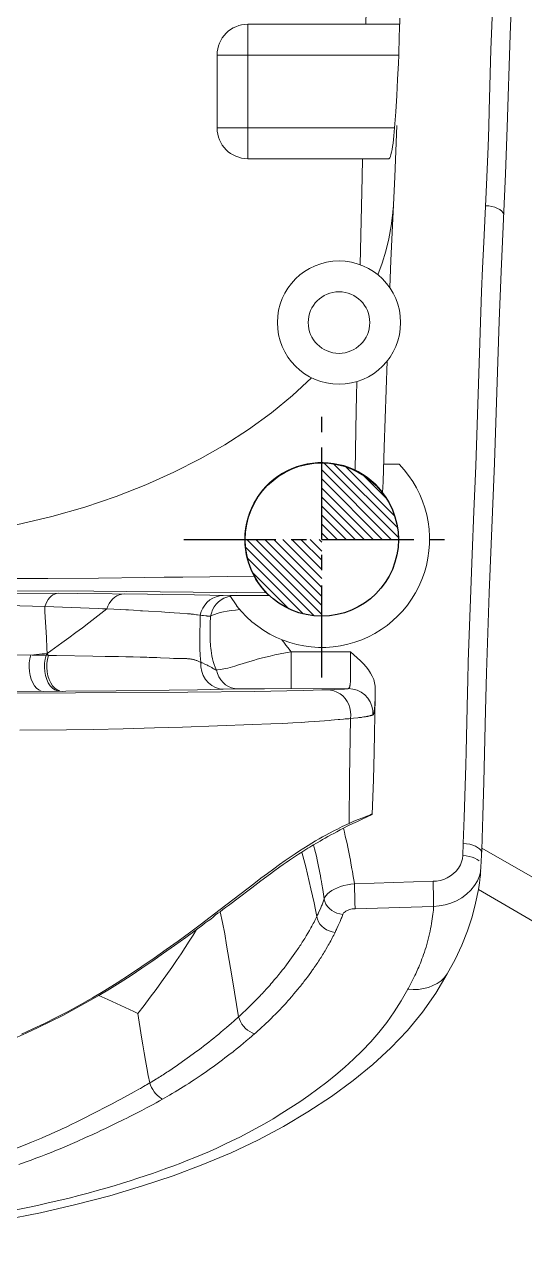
# Model space of a CAD drawing. Header units: inches. Extents: x 160917 to 162189, y -51061 to -50161.
# Drawn here: x 161594.64 to 161602.8, y -50535.64 to -50515.87 of the extents above; entities that cross this region are included whole.
import ezdxf

# ---------------------------------------------------------------- set-up
doc = ezdxf.new("R2010")
doc.units = ezdxf.units.IN
doc.header["$LTSCALE"] = 2
doc.header["$MEASUREMENT"] = 0
doc.linetypes.add('CENTER2', pattern=[1.125, 0.75, -0.125, 0.125, -0.125])
doc.layers.add('PIN', color=4, linetype='CONTINUOUS')
doc.layers.add('PRODUCT', color=1, linetype='CONTINUOUS', lineweight=15)
doc.layers.add('枕位', color=75, linetype='CONTINUOUS', lineweight=15)

msp = doc.modelspace()

# ---------------------------------------------------------------- hatches: boundary and pattern name
at = {"layer": 'PIN', "linetype": 'Continuous'}
h = msp.add_hatch(dxfattribs=at)
h.set_pattern_fill('ANSI31', color=6, scale=0.833333, angle=90, style=0)
h.set_pattern_definition([(135, (161770.56145, -50536.13672), (-0.073656956, -0.073656956), [])])
h.paths.add_polyline_path([(161599.493, -50524.27), (161598.243, -50524.27, 0.414214), (161599.493, -50525.52)])
h.paths.add_polyline_path([(161599.493, -50523.02), (161599.493, -50524.27), (161600.743, -50524.27, 0.414214)])

# ---------------------------------------------------------------- linework, layer by layer
at = {"layer": 'PIN', "color": 6, "linetype": 'CENTER2'}
for p, q in [((161599.493, -50526.52), (161599.493, -50522.02)), ((161597.243, -50524.27), (161601.743, -50524.27))]:
    msp.add_line(p, q, dxfattribs=at)
at = {"layer": 'PIN', "color": 6, "linetype": 'Continuous'}
msp.add_circle((161599.493, -50524.27), 1.25, dxfattribs=at)
at = {"layer": 'PRODUCT', "linetype": 'ByBlock'}
for p, q in [((161602.266, -50515.894), (161602.288, -50515.325)), ((161600.224, -50515.445), (161600.214, -50515.87)), ((161600.766, -50515.87), (161600.769, -50515.771)), ((161598.287, -50515.87), (161600.76, -50515.87)), ((161598.287, -50518.063), (161598.287, -50515.87)), ((161600.758, -50516.071), (161600.762, -50515.939)), ((161602.253, -50516.284), (161602.266, -50515.894)), ((161600.748, -50516.372), (161600.758, -50516.071)), ((161602.564, -50516.043), (161602.519, -50517.554)), ((161600.748, -50516.372), (161597.785, -50516.372)), ((161597.785, -50517.56), (161597.785, -50516.372)), ((161600.748, -50516.372), (161600.743, -50516.504)), ((161602.226, -50517.276), (161602.253, -50516.284)), ((161600.743, -50516.504), (161600.731, -50516.768)), ((161600.731, -50516.768), (161600.717, -50517.032)), ((161600.717, -50517.032), (161600.7, -50517.296)), ((161600.7, -50517.296), (161600.681, -50517.56)), ((161602.217, -50517.545), (161602.226, -50517.276)), ((161600.681, -50517.56), (161597.785, -50517.56)), ((161600.683, -50518.359), (161600.717, -50517.521)), ((161602.205, -50517.863), (161602.217, -50517.545)), ((161602.519, -50517.554), (161602.491, -50518.308)), ((161602.179, -50518.489), (161602.205, -50517.863)), ((161600.586, -50518.063), (161598.287, -50518.063)), ((161600.619, -50519.72), (161600.683, -50518.359)), ((161602.134, -50519.425), (161602.179, -50518.489)), ((161602.115, -50519.846), (161602.134, -50519.425)), ((161600.477, -50519.764), (161600.408, -50519.953)), ((161600.601, -50520.161), (161600.619, -50519.72)), ((161602.1, -50520.227), (161602.115, -50519.846)), ((161602.004, -50523.069), (161602.1, -50520.227)), ((161602.386, -50520.713), (161602.309, -50523.024)), ((161600.513, -50522.766), (161600.559, -50521.36)), ((161600.037, -50523.138), (161600.053, -50522.169)), ((161600.492, -50523.324), (161600.513, -50522.766)), ((161600.753, -50523.043), (161600.501, -50523.043)), ((161602.309, -50523.024), (161602.225, -50525.141)), ((161601.883, -50526.262), (161601.945, -50524.51)), ((161588.485, -50524.916), (161595.022, -50524.905)), ((161595.022, -50524.905), (161595.849, -50524.899)), ((161595.849, -50524.899), (161596.605, -50524.891)), ((161596.605, -50524.891), (161596.922, -50524.885)), ((161591.915, -50525.102), (161595.777, -50525.114)), ((161595.502, -50525.15), (161593.2, -50525.137)), ((161596.648, -50525.161), (161595.502, -50525.15)), ((161595.777, -50525.114), (161597.393, -50525.127)), ((161596.891, -50525.164), (161596.648, -50525.161)), ((161597.419, -50525.173), (161596.891, -50525.164)), ((161597.393, -50525.127), (161598.101, -50525.135)), ((161597.666, -50525.178), (161597.419, -50525.173)), ((161597.885, -50525.183), (161597.666, -50525.178)), ((161597.992, -50525.186), (161597.885, -50525.183)), ((161598.631, -50525.184), (161597.991, -50525.184)), ((161598.105, -50525.35), (161597.991, -50525.184)), ((161598.101, -50525.135), (161598.588, -50525.141)), ((161602.225, -50525.141), (161602.181, -50526.442)), ((161594.973, -50525.363), (161594.366, -50525.348)), ((161595.846, -50525.395), (161594.973, -50525.363)), ((161595.917, -50525.398), (161595.846, -50525.395)), ((161595.985, -50525.401), (161595.917, -50525.398)), ((161596.099, -50525.406), (161595.985, -50525.401)), ((161596.202, -50525.41), (161596.099, -50525.406)), ((161596.424, -50525.423), (161596.341, -50525.418)), ((161596.537, -50525.431), (161596.424, -50525.423)), ((161596.879, -50525.451), (161596.666, -50525.439)), ((161596.934, -50525.455), (161596.879, -50525.451)), ((161597.085, -50525.465), (161596.934, -50525.455)), ((161597.175, -50525.471), (161597.085, -50525.465)), ((161597.303, -50525.48), (161597.175, -50525.471)), ((161597.504, -50525.918), (161597.51, -50525.504)), ((161597.536, -50525.507), (161597.51, -50525.504)), ((161597.77, -50525.326), (161597.738, -50525.37)), ((161597.601, -50525.514), (161597.561, -50525.509)), ((161597.674, -50525.646), (161597.673, -50525.697)), ((161597.68, -50525.521), (161597.674, -50525.646)), ((161598.841, -50525.904), (161598.875, -50525.946)), ((161598.875, -50525.946), (161598.908, -50525.99)), ((161598.908, -50525.99), (161598.942, -50526.033)), ((161599.964, -50526.099), (161598.991, -50526.099)), ((161598.991, -50526.099), (161598.991, -50526.701)), ((161594.769, -50526.153), (161594.442, -50526.15)), ((161594.875, -50526.154), (161594.769, -50526.153)), ((161594.996, -50526.158), (161594.956, -50526.156)), ((161595.004, -50526.142), (161594.996, -50526.158)), ((161595.015, -50526.158), (161594.996, -50526.158)), ((161595.012, -50526.127), (161595.004, -50526.142)), ((161595.016, -50526.132), (161595.012, -50526.127)), ((161595.034, -50526.159), (161595.015, -50526.158)), ((161595.023, -50526.143), (161595.02, -50526.138)), ((161595.03, -50526.154), (161595.027, -50526.148)), ((161595.163, -50526.163), (161595.034, -50526.159)), ((161595.757, -50526.174), (161595.163, -50526.163)), ((161595.958, -50526.178), (161595.757, -50526.174)), ((161596.176, -50526.179), (161595.958, -50526.178)), ((161596.297, -50526.181), (161596.176, -50526.179)), ((161596.417, -50526.183), (161596.297, -50526.181)), ((161596.533, -50526.186), (161596.417, -50526.183)), ((161596.803, -50526.195), (161596.676, -50526.191)), ((161596.86, -50526.197), (161596.803, -50526.195)), ((161597.01, -50526.204), (161596.86, -50526.197)), ((161597.075, -50526.207), (161597.01, -50526.204)), ((161597.131, -50526.209), (161597.075, -50526.207)), ((161597.165, -50526.21), (161597.131, -50526.209)), ((161598.213, -50526.29), (161598.118, -50526.319)), ((161601.874, -50526.566), (161601.883, -50526.262)), ((161599.963, -50526.423), (161599.961, -50526.344)), ((161602.181, -50526.442), (161602.164, -50527.058)), ((161601.869, -50526.76), (161601.874, -50526.566)), ((161591.159, -50526.782), (161595.473, -50526.771)), ((161596.137, -50526.737), (161594.499, -50526.75)), ((161595.179, -50526.721), (161595.221, -50526.739)), ((161595.181, -50526.739), (161595.265, -50526.745)), ((161595.473, -50526.771), (161597.31, -50526.758)), ((161597.001, -50526.727), (161596.137, -50526.737)), ((161597.465, -50526.719), (161597.001, -50526.727)), ((161597.31, -50526.758), (161598.403, -50526.745)), ((161598.086, -50526.706), (161597.465, -50526.719)), ((161598.151, -50526.705), (161598.086, -50526.706)), ((161598.249, -50526.704), (161598.151, -50526.705)), ((161598.559, -50526.702), (161598.249, -50526.704)), ((161598.403, -50526.745), (161598.923, -50526.737)), ((161599.928, -50526.701), (161598.559, -50526.702)), ((161598.923, -50526.737), (161599.198, -50526.731)), ((161599.198, -50526.731), (161599.355, -50526.727)), ((161599.355, -50526.727), (161599.493, -50526.723)), ((161599.493, -50526.723), (161599.625, -50526.718)), ((161599.625, -50526.718), (161599.705, -50526.715)), ((161599.705, -50526.715), (161599.761, -50526.712)), ((161599.761, -50526.712), (161599.794, -50526.711)), ((161599.794, -50526.711), (161599.821, -50526.709)), ((161599.821, -50526.709), (161599.842, -50526.708)), ((161599.842, -50526.708), (161599.861, -50526.707)), ((161599.861, -50526.707), (161599.877, -50526.705)), ((161599.882, -50526.705), (161599.887, -50526.705)), ((161599.891, -50526.704), (161599.896, -50526.704)), ((161599.9, -50526.704), (161599.905, -50526.703)), ((161600.346, -50527.735), (161600.364, -50526.836)), ((161601.849, -50527.733), (161601.869, -50526.76)), ((161598.361, -50527.288), (161598.66, -50527.276)), ((161598.66, -50527.276), (161598.857, -50527.267)), ((161598.857, -50527.267), (161599.021, -50527.259)), ((161599.021, -50527.259), (161599.158, -50527.251)), ((161599.158, -50527.251), (161599.275, -50527.244)), ((161599.275, -50527.244), (161599.373, -50527.238)), ((161599.373, -50527.238), (161599.458, -50527.232)), ((161599.458, -50527.232), (161599.539, -50527.225)), ((161599.539, -50527.225), (161599.62, -50527.218)), ((161599.62, -50527.218), (161599.648, -50527.216)), ((161599.76, -50527.205), (161599.789, -50527.202)), ((161599.947, -50528.149), (161599.962, -50527.189)), ((161599.962, -50527.189), (161600.011, -50527.184)), ((161600.011, -50527.184), (161600.079, -50527.176)), ((161600.079, -50527.176), (161600.095, -50527.174)), ((161600.095, -50527.174), (161600.14, -50527.169)), ((161594.569, -50527.379), (161595.327, -50527.372)), ((161595.327, -50527.372), (161595.767, -50527.365)), ((161595.767, -50527.365), (161596.251, -50527.355)), ((161596.251, -50527.355), (161596.765, -50527.341)), ((161600.335, -50528.18), (161600.346, -50527.735)), ((161601.844, -50527.946), (161601.849, -50527.733)), ((161601.834, -50528.288), (161601.844, -50527.946)), ((161599.939, -50528.9), (161599.947, -50528.149)), ((161600.317, -50528.753), (161600.335, -50528.18)), ((161601.817, -50528.8), (161601.834, -50528.288)), ((161600.317, -50528.748), (161600.315, -50528.755)), ((161601.801, -50529.226), (161601.817, -50528.8)), ((161602.122, -50528.775), (161602.102, -50529.328)), ((161601.793, -50529.423), (161601.801, -50529.226)), ((161601.955, -50529.251), (161601.907, -50529.238)), ((161602.099, -50529.413), (161602.094, -50529.518)), ((161602.102, -50529.328), (161602.099, -50529.413)), ((161602.089, -50529.606), (161602.084, -50529.69)), ((161602.094, -50529.518), (161602.089, -50529.606)), ((161598.499, -50529.833), (161598.654, -50529.718)), ((161598.654, -50529.718), (161598.705, -50529.681)), ((161599.993, -50529.681), (161600.007, -50529.765)), ((161600.025, -50529.881), (161601.308, -50529.842)), ((161601.311, -50529.939), (161601.308, -50529.842)), ((161602.084, -50529.69), (161602.081, -50529.731)), ((161599.495, -50529.889), (161599.509, -50529.974)), ((161599.509, -50529.974), (161599.521, -50530.054)), ((161599.521, -50530.054), (161599.533, -50530.13)), ((161600.028, -50529.978), (161600.025, -50529.881)), ((161600.031, -50530.081), (161600.028, -50529.978)), ((161601.314, -50530.042), (161601.311, -50529.939)), ((161602.059, -50529.907), (161602.047, -50529.978)), ((161599.476, -50530.272), (161599.49, -50530.241)), ((161600.035, -50530.289), (161601.318, -50530.25)), ((161599.44, -50530.354), (161599.476, -50530.272)), ((161599.265, -50530.687), (161599.291, -50530.643)), ((161599.762, -50530.562), (161599.777, -50530.53)), ((161599.777, -50530.53), (161599.791, -50530.497)), ((161599.239, -50530.73), (161599.265, -50530.687)), ((161599.028, -50531.054), (161599.055, -50531.015)), ((161599.055, -50531.015), (161599.082, -50530.976)), ((161598.945, -50531.167), (161598.973, -50531.13)), ((161598.973, -50531.13), (161599, -50531.092)), ((161599, -50531.092), (161599.028, -50531.054)), ((161598.723, -50531.445), (161598.758, -50531.403)), ((161598.758, -50531.403), (161598.791, -50531.363)), ((161598.791, -50531.363), (161598.821, -50531.327)), ((161598.821, -50531.327), (161598.849, -50531.292)), ((161599.231, -50531.44), (161599.259, -50531.402)), ((161599.259, -50531.402), (161599.287, -50531.364)), ((161599.287, -50531.364), (161599.315, -50531.326)), ((161599.315, -50531.326), (161599.344, -50531.287)), ((161599.072, -50531.639), (161599.103, -50531.602)), ((161599.103, -50531.602), (161599.132, -50531.566)), ((161596.002, -50531.77), (161595.857, -50531.701)), ((161596.425, -50531.965), (161596.002, -50531.77)), ((161598.334, -50531.861), (161598.383, -50531.813)), ((161598.383, -50531.813), (161598.433, -50531.762)), ((161598.433, -50531.762), (161598.469, -50531.727)), ((161599.002, -50531.721), (161599.039, -50531.678)), ((161599.039, -50531.678), (161599.072, -50531.639)), ((161596.493, -50531.997), (161596.425, -50531.965)), ((161596.493, -50531.997), (161596.552, -50532.382)), ((161598.204, -50531.987), (161598.253, -50531.94)), ((161598.253, -50531.94), (161598.302, -50531.893)), ((161598.302, -50531.893), (161598.334, -50531.861)), ((161598.702, -50532.042), (161598.739, -50532.006)), ((161597.886, -50532.271), (161597.939, -50532.225)), ((161597.939, -50532.225), (161598.023, -50532.152)), ((161598.137, -50532.049), (161598.154, -50532.033)), ((161598.484, -50532.25), (161598.517, -50532.219)), ((161598.517, -50532.219), (161598.551, -50532.188)), ((161598.551, -50532.188), (161598.584, -50532.157)), ((161598.584, -50532.157), (161598.617, -50532.125)), ((161598.617, -50532.125), (161598.668, -50532.076)), ((161598.668, -50532.076), (161598.702, -50532.042)), ((161597.691, -50532.431), (161597.732, -50532.398)), ((161597.732, -50532.398), (161597.772, -50532.366)), ((161597.772, -50532.366), (161597.811, -50532.333)), ((161597.811, -50532.333), (161597.849, -50532.302)), ((161597.849, -50532.302), (161597.886, -50532.271)), ((161598.262, -50532.444), (161598.313, -50532.401)), ((161598.313, -50532.401), (161598.346, -50532.373)), ((161598.45, -50532.281), (161598.484, -50532.25)), ((161597.397, -50532.655), (161597.439, -50532.624)), ((161597.439, -50532.624), (161597.481, -50532.593)), ((161597.481, -50532.593), (161597.523, -50532.561)), ((161597.523, -50532.561), (161597.565, -50532.529)), ((161597.565, -50532.529), (161597.607, -50532.497)), ((161597.607, -50532.497), (161597.649, -50532.464)), ((161597.649, -50532.464), (161597.691, -50532.431)), ((161597.999, -50532.657), (161598.04, -50532.625)), ((161598.099, -50532.578), (161598.138, -50532.547)), ((161598.138, -50532.547), (161598.175, -50532.517)), ((161598.175, -50532.517), (161598.21, -50532.487)), ((161598.21, -50532.487), (161598.262, -50532.444)), ((161597.161, -50532.823), (161597.397, -50532.655)), ((161597.763, -50532.833), (161597.806, -50532.801)), ((161597.806, -50532.801), (161597.871, -50532.753)), ((161597.871, -50532.753), (161597.914, -50532.721)), ((161597.914, -50532.721), (161597.957, -50532.689)), ((161597.957, -50532.689), (161597.999, -50532.657)), ((161597.031, -50532.913), (161597.074, -50532.884)), ((161597.074, -50532.884), (161597.118, -50532.854)), ((161597.118, -50532.854), (161597.161, -50532.823)), ((161597.458, -50533.046), (161597.524, -50533.001)), ((161597.524, -50533.001), (161597.611, -50532.941)), ((161597.611, -50532.941), (161597.676, -50532.895)), ((161597.676, -50532.895), (161597.719, -50532.864)), ((161597.719, -50532.864), (161597.763, -50532.833)), ((161597.188, -50533.221), (161597.232, -50533.194)), ((161597.232, -50533.194), (161597.276, -50533.166)), ((161597.276, -50533.166), (161597.322, -50533.136)), ((161597.322, -50533.136), (161597.367, -50533.107)), ((161597.367, -50533.107), (161597.413, -50533.076)), ((161597.413, -50533.076), (161597.458, -50533.046)), ((161596.171, -50533.417), (161596.217, -50533.392)), ((161596.217, -50533.392), (161596.434, -50533.274)), ((161596.434, -50533.274), (161596.51, -50533.232)), ((161596.845, -50533.422), (161596.897, -50533.393)), ((161596.897, -50533.393), (161597.01, -50533.328)), ((161597.01, -50533.328), (161597.055, -50533.301)), ((161597.055, -50533.301), (161597.1, -50533.275)), ((161597.1, -50533.275), (161597.144, -50533.248)), ((161597.144, -50533.248), (161597.188, -50533.221)), ((161595.709, -50533.657), (161596.075, -50533.468)), ((161596.075, -50533.468), (161596.123, -50533.443)), ((161596.123, -50533.443), (161596.171, -50533.417)), ((161596.436, -50533.64), (161596.558, -50533.577)), ((161596.558, -50533.577), (161596.634, -50533.537)), ((161596.634, -50533.537), (161596.686, -50533.509)), ((161596.686, -50533.509), (161596.74, -50533.481)), ((161596.74, -50533.481), (161596.793, -50533.451)), ((161596.793, -50533.451), (161596.845, -50533.422)), ((161595.332, -50533.843), (161595.403, -50533.809)), ((161595.403, -50533.809), (161595.497, -50533.763)), ((161595.497, -50533.763), (161595.554, -50533.735)), ((161595.554, -50533.735), (161595.608, -50533.709)), ((161595.608, -50533.709), (161595.659, -50533.683)), ((161595.659, -50533.683), (161595.709, -50533.657)), ((161596.041, -50533.835), (161596.14, -50533.787)), ((161596.14, -50533.787), (161596.265, -50533.726)), ((161596.265, -50533.726), (161596.315, -50533.701)), ((161596.315, -50533.701), (161596.364, -50533.677)), ((161596.364, -50533.677), (161596.436, -50533.64)), ((161594.921, -50534.029), (161595.005, -50533.992)), ((161595.64, -50534.021), (161595.757, -50533.968)), ((161595.757, -50533.968), (161595.838, -50533.931)), ((161595.838, -50533.931), (161595.89, -50533.907)), ((161595.89, -50533.907), (161595.966, -50533.871)), ((161595.966, -50533.871), (161596.041, -50533.835)), ((161594.447, -50534.221), (161594.682, -50534.128)), ((161594.682, -50534.128), (161594.759, -50534.097)), ((161594.759, -50534.097), (161594.838, -50534.064)), ((161594.838, -50534.064), (161594.921, -50534.029)), ((161595.164, -50534.227), (161595.252, -50534.19)), ((161595.252, -50534.19), (161595.339, -50534.153)), ((161595.339, -50534.153), (161595.424, -50534.117)), ((161595.424, -50534.117), (161595.502, -50534.082)), ((161595.502, -50534.082), (161595.64, -50534.021)), ((161594.654, -50534.423), (161594.755, -50534.386)), ((161594.755, -50534.386), (161594.829, -50534.358)), ((161594.829, -50534.358), (161594.908, -50534.328)), ((161594.908, -50534.328), (161594.991, -50534.296)), ((161594.991, -50534.296), (161595.076, -50534.262)), ((161595.076, -50534.262), (161595.164, -50534.227)), ((161594.55, -50534.461), (161594.654, -50534.423))]:
    msp.add_line(p, q, dxfattribs=at)
for points in [[(161602.68, -50513.08), (161602.625, -50514.545), (161602.564, -50516.043)], [(161600.762, -50515.939), (161600.763, -50515.909), (161600.762, -50515.887), (161600.762, -50515.874), (161600.76, -50515.87)], [(161600.586, -50518.063), (161600.595, -50518.058), (161600.604, -50518.045), (161600.613, -50518.024), (161600.622, -50517.994), (161600.631, -50517.957), (161600.64, -50517.914), (161600.649, -50517.864), (161600.656, -50517.809), (161600.664, -50517.75), (161600.67, -50517.689), (161600.676, -50517.625), (161600.681, -50517.56)], [(161600.158, -50518.063), (161600.15, -50518.365), (161600.118, -50519.788)], [(161602.491, -50518.308), (161602.419, -50519.899), (161602.386, -50520.713)], [(161600.66, -50518.858), (161600.654, -50518.942), (161600.626, -50519.158), (161600.587, -50519.368), (161600.538, -50519.568), (161600.477, -50519.764)], [(161602.268, -50518.841), (161602.217, -50518.832), (161602.163, -50518.828)], [(161602.462, -50518.973), (161602.461, -50518.966), (161602.449, -50518.94), (161602.428, -50518.915), (161602.398, -50518.891), (161602.36, -50518.871), (161602.317, -50518.854), (161602.268, -50518.841)], [(161599.327, -50521.633), (161599.016, -50521.924), (161598.671, -50522.204), (161598.297, -50522.474), (161597.909, -50522.725), (161597.507, -50522.955), (161597.08, -50523.171), (161596.623, -50523.376), (161596.14, -50523.569), (161595.63, -50523.743), (161595.09, -50523.896), (161594.514, -50524.033), (161593.899, -50524.156), (161593.259, -50524.26), (161592.591, -50524.349), (161591.878, -50524.426), (161591.126, -50524.488), (161590.375, -50524.524), (161589.579, -50524.527)], [(161600.053, -50522.169), (161600.058, -50521.931), (161600.064, -50521.695)], [(161601.945, -50524.51), (161601.974, -50523.812), (161602.004, -50523.069)], [(161600.492, -50523.324), (161600.488, -50523.423), (161600.485, -50523.499)], [(161596.922, -50524.885), (161597.077, -50524.884), (161597.228, -50524.882), (161597.666, -50524.877)], [(161597.666, -50524.877), (161597.955, -50524.875), (161598.389, -50524.87)], [(161595.198, -50525.147), (161595.167, -50525.151), (161595.137, -50525.16), (161595.108, -50525.174), (161595.08, -50525.194), (161595.054, -50525.219), (161595.029, -50525.249), (161595.008, -50525.284), (161594.989, -50525.322), (161594.973, -50525.363)], [(161596.27, -50525.157), (161596.23, -50525.16), (161596.19, -50525.171), (161596.152, -50525.187), (161596.116, -50525.21), (161596.083, -50525.239), (161596.053, -50525.273), (161596.026, -50525.312), (161596.003, -50525.355), (161595.985, -50525.401)], [(161597.771, -50525.202), (161597.717, -50525.225), (161597.667, -50525.256), (161597.622, -50525.294), (161597.583, -50525.339), (161597.551, -50525.39), (161597.526, -50525.445), (161597.51, -50525.504)], [(161597.896, -50525.228), (161597.85, -50525.255), (161597.808, -50525.288), (161597.77, -50525.326)], [(161597.885, -50525.183), (161597.827, -50525.188), (161597.771, -50525.202)], [(161597.997, -50525.195), (161597.946, -50525.208), (161597.896, -50525.228)], [(161595, -50525.869), (161594.977, -50525.447), (161594.973, -50525.363)], [(161595.985, -50525.401), (161595.891, -50525.475), (161595.793, -50525.551), (161595.692, -50525.628), (161595.588, -50525.708), (161595.48, -50525.788), (161595.368, -50525.871), (161595.253, -50525.955), (161595.135, -50526.041), (161595.012, -50526.127)], [(161596.341, -50525.418), (161596.297, -50525.415), (161596.202, -50525.41)], [(161596.666, -50525.439), (161596.571, -50525.433), (161596.537, -50525.431)], [(161597.424, -50525.493), (161597.399, -50525.489), (161597.386, -50525.487), (161597.374, -50525.486), (161597.362, -50525.485), (161597.35, -50525.484), (161597.338, -50525.482), (161597.327, -50525.481), (161597.315, -50525.481), (161597.303, -50525.48)], [(161597.51, -50525.504), (161597.465, -50525.499), (161597.451, -50525.497), (161597.424, -50525.493)], [(161597.561, -50525.509), (161597.552, -50525.509), (161597.536, -50525.507)], [(161597.738, -50525.37), (161597.712, -50525.417), (161597.692, -50525.468), (161597.68, -50525.521)], [(161597.785, -50525.475), (161597.743, -50525.49), (161597.708, -50525.505), (161597.68, -50525.521)], [(161597.888, -50525.45), (161597.834, -50525.462), (161597.785, -50525.475)], [(161598.156, -50525.413), (161598.083, -50525.42), (161598.014, -50525.429), (161597.949, -50525.439), (161597.888, -50525.45)], [(161597.68, -50525.521), (161597.656, -50525.519), (161597.648, -50525.518), (161597.641, -50525.518), (161597.633, -50525.517), (161597.625, -50525.517), (161597.617, -50525.516), (161597.609, -50525.515), (161597.601, -50525.514)], [(161597.673, -50525.697), (161597.672, -50525.722), (161597.671, -50525.748), (161597.671, -50525.774), (161597.671, -50525.8), (161597.671, -50525.827), (161597.671, -50525.854), (161597.672, -50525.882), (161597.673, -50525.911), (161597.674, -50525.941), (161597.676, -50525.973), (161597.679, -50526.007), (161597.682, -50526.043), (161597.687, -50526.082), (161597.693, -50526.123), (161597.701, -50526.167), (161597.711, -50526.213), (161597.723, -50526.26), (161597.737, -50526.306), (161597.754, -50526.353), (161597.775, -50526.4)], [(161595.012, -50526.127), (161595.009, -50526.04), (161595, -50525.869)], [(161597.522, -50526.272), (161597.508, -50526.162), (161597.503, -50526.045), (161597.504, -50525.918)], [(161598.991, -50526.099), (161598.899, -50526.115), (161598.812, -50526.133), (161598.729, -50526.151), (161598.65, -50526.17), (161598.576, -50526.187), (161598.506, -50526.205), (161598.441, -50526.223), (161598.379, -50526.24), (161598.32, -50526.257), (161598.213, -50526.29)], [(161598.942, -50526.033), (161598.975, -50526.077), (161598.991, -50526.099)], [(161599.961, -50526.344), (161599.96, -50526.286), (161599.96, -50526.257), (161599.96, -50526.228), (161599.96, -50526.2), (161599.961, -50526.173), (161599.961, -50526.147), (161599.962, -50526.122), (161599.964, -50526.099)], [(161600.355, -50526.607), (161600.34, -50526.553), (161600.317, -50526.499), (161600.289, -50526.447), (161600.254, -50526.395), (161600.215, -50526.344), (161600.171, -50526.295), (161600.123, -50526.246), (161600.072, -50526.199), (161600.018, -50526.15), (161599.964, -50526.099)], [(161594.748, -50526.152), (161594.732, -50526.216), (161594.722, -50526.283), (161594.72, -50526.352), (161594.724, -50526.42), (161594.735, -50526.487), (161594.753, -50526.549), (161594.777, -50526.605), (161594.807, -50526.654), (161594.841, -50526.693), (161594.878, -50526.722), (161594.918, -50526.74), (161594.958, -50526.747)], [(161594.93, -50526.136), (161594.841, -50526.144), (161594.747, -50526.153)], [(161594.956, -50526.156), (161594.936, -50526.155), (161594.916, -50526.155), (161594.875, -50526.154)], [(161595.012, -50526.127), (161594.972, -50526.131), (161594.93, -50526.136)], [(161594.996, -50526.158), (161594.98, -50526.221), (161594.97, -50526.287), (161594.968, -50526.356), (161594.974, -50526.424), (161594.986, -50526.489), (161595.006, -50526.551), (161595.032, -50526.606), (161595.063, -50526.654), (161595.099, -50526.692), (161595.139, -50526.721), (161595.181, -50526.739)], [(161595.034, -50526.159), (161595.018, -50526.222), (161595.008, -50526.289), (161595.006, -50526.357), (161595.012, -50526.425), (161595.025, -50526.49), (161595.045, -50526.551), (161595.071, -50526.606), (161595.102, -50526.654), (161595.139, -50526.692), (161595.179, -50526.721)], [(161596.676, -50526.191), (161596.641, -50526.189), (161596.533, -50526.186)], [(161597.279, -50526.212), (161597.181, -50526.211), (161597.165, -50526.21)], [(161597.522, -50526.272), (161597.51, -50526.267), (161597.499, -50526.262), (161597.488, -50526.257), (161597.477, -50526.253), (161597.466, -50526.248), (161597.455, -50526.244), (161597.444, -50526.24), (161597.434, -50526.237), (161597.423, -50526.233), (161597.412, -50526.23), (161597.402, -50526.227), (161597.391, -50526.224), (161597.381, -50526.222), (161597.37, -50526.22), (161597.359, -50526.218), (161597.348, -50526.217), (161597.337, -50526.215), (161597.326, -50526.214), (161597.314, -50526.213), (161597.303, -50526.213), (161597.291, -50526.212), (161597.279, -50526.212)], [(161597.547, -50526.283), (161597.534, -50526.278), (161597.522, -50526.272)], [(161597.522, -50526.272), (161597.522, -50526.346), (161597.535, -50526.419), (161597.56, -50526.487), (161597.597, -50526.55), (161597.643, -50526.605), (161597.699, -50526.649), (161597.76, -50526.682), (161597.827, -50526.703), (161597.895, -50526.71)], [(161597.656, -50526.335), (161597.642, -50526.328), (161597.628, -50526.321), (161597.614, -50526.314), (161597.6, -50526.307), (161597.587, -50526.301), (161597.547, -50526.283)], [(161597.775, -50526.4), (161597.758, -50526.392), (161597.743, -50526.384), (161597.728, -50526.376), (161597.713, -50526.367), (161597.698, -50526.359), (161597.656, -50526.335)], [(161597.841, -50526.39), (161597.794, -50526.397), (161597.775, -50526.4)], [(161597.775, -50526.4), (161597.791, -50526.456), (161597.815, -50526.509), (161597.846, -50526.557), (161597.882, -50526.6), (161597.924, -50526.637), (161597.97, -50526.666), (161598.02, -50526.687), (161598.071, -50526.701), (161598.124, -50526.705)], [(161598.118, -50526.319), (161598.075, -50526.332), (161598.034, -50526.345), (161597.996, -50526.356), (161597.96, -50526.365), (161597.927, -50526.374), (161597.896, -50526.38), (161597.867, -50526.386), (161597.841, -50526.39)], [(161599.928, -50526.701), (161599.931, -50526.7), (161599.934, -50526.697), (161599.937, -50526.694), (161599.94, -50526.689), (161599.943, -50526.683), (161599.945, -50526.677), (161599.948, -50526.669), (161599.95, -50526.661), (161599.952, -50526.652), (161599.954, -50526.643), (161599.956, -50526.633), (161599.957, -50526.622), (161599.958, -50526.611), (161599.96, -50526.599), (161599.961, -50526.586), (161599.962, -50526.573), (161599.963, -50526.558), (161599.963, -50526.543), (161599.964, -50526.527), (161599.964, -50526.509), (161599.964, -50526.49), (161599.964, -50526.469), (161599.963, -50526.423)], [(161600.366, -50526.71), (161600.364, -50526.66), (161600.355, -50526.607)], [(161599.577, -50526.72), (161599.633, -50526.724), (161599.688, -50526.737), (161599.741, -50526.757), (161599.791, -50526.786), (161599.835, -50526.821), (161599.875, -50526.863), (161599.908, -50526.91), (161599.934, -50526.961), (161599.953, -50527.016), (161599.964, -50527.073), (161599.967, -50527.131), (161599.962, -50527.189)], [(161599.909, -50526.703), (161599.913, -50526.702), (161599.917, -50526.702), (161599.921, -50526.702), (161599.924, -50526.701), (161599.928, -50526.701)], [(161599.928, -50526.701), (161600.001, -50526.707), (161600.071, -50526.727), (161600.136, -50526.759), (161600.195, -50526.803), (161600.244, -50526.856), (161600.284, -50526.917), (161600.311, -50526.985), (161600.326, -50527.056), (161600.328, -50527.129)], [(161600.328, -50527.129), (161600.332, -50527.126), (161600.335, -50527.121), (161600.338, -50527.114), (161600.341, -50527.104), (161600.343, -50527.092), (161600.346, -50527.078), (161600.348, -50527.063), (161600.351, -50527.046), (161600.353, -50527.029), (161600.355, -50527.01), (161600.357, -50526.989), (161600.358, -50526.968), (161600.36, -50526.946), (161600.361, -50526.922), (161600.362, -50526.897), (161600.363, -50526.871), (161600.364, -50526.843)], [(161600.364, -50526.836), (161600.365, -50526.813), (161600.366, -50526.781), (161600.366, -50526.747), (161600.366, -50526.71)], [(161602.164, -50527.058), (161602.139, -50528.227), (161602.122, -50528.775)], [(161599.648, -50527.216), (161599.703, -50527.21), (161599.76, -50527.205)], [(161599.789, -50527.202), (161599.847, -50527.197), (161599.875, -50527.195), (161599.904, -50527.193), (161599.933, -50527.191), (161599.962, -50527.189)], [(161600.14, -50527.169), (161600.153, -50527.167), (161600.177, -50527.163)], [(161600.177, -50527.163), (161600.188, -50527.162), (161600.198, -50527.16), (161600.207, -50527.158), (161600.215, -50527.157), (161600.224, -50527.156), (161600.231, -50527.154), (161600.238, -50527.153), (161600.245, -50527.152), (161600.251, -50527.15), (161600.258, -50527.149), (161600.263, -50527.148), (161600.269, -50527.146), (161600.274, -50527.145), (161600.28, -50527.144), (161600.285, -50527.143), (161600.29, -50527.141), (161600.294, -50527.14), (161600.299, -50527.139), (161600.304, -50527.138), (161600.308, -50527.136), (161600.312, -50527.135), (161600.316, -50527.134), (161600.32, -50527.132), (161600.324, -50527.131), (161600.328, -50527.129)], [(161596.765, -50527.341), (161597.223, -50527.327), (161598.361, -50527.288)], [(161599.845, -50528.978), (161599.92, -50528.94), (161599.997, -50528.902), (161600.075, -50528.865), (161600.154, -50528.828), (161600.234, -50528.792), (161600.315, -50528.755)], [(161599.939, -50528.9), (161600.017, -50528.862), (161600.084, -50528.834), (161600.144, -50528.812)], [(161600.144, -50528.812), (161600.243, -50528.777), (161600.278, -50528.762), (161600.302, -50528.747), (161600.315, -50528.744), (161600.317, -50528.748)], [(161597.835, -50530.304), (161598.383, -50529.882), (161598.5, -50529.793), (161598.608, -50529.712), (161598.711, -50529.636), (161598.806, -50529.567), (161598.895, -50529.504), (161598.979, -50529.446), (161599.058, -50529.393), (161599.132, -50529.344), (161599.202, -50529.299), (161599.269, -50529.257), (161599.332, -50529.219), (161599.392, -50529.183), (161599.451, -50529.149), (161599.506, -50529.117), (161599.559, -50529.088), (161599.609, -50529.061)], [(161599.845, -50528.978), (161599.791, -50529.005), (161599.739, -50529.033), (161599.688, -50529.06), (161599.639, -50529.087), (161599.591, -50529.114), (161599.546, -50529.139), (161599.505, -50529.163), (161599.467, -50529.185), (161599.36, -50529.248)], [(161599.609, -50529.061), (161599.703, -50529.012), (161599.747, -50528.99)], [(161599.747, -50528.99), (161599.828, -50528.951), (161599.866, -50528.933), (161599.903, -50528.916), (161599.939, -50528.9)], [(161599.845, -50528.978), (161599.861, -50529.043), (161599.877, -50529.107), (161599.891, -50529.168), (161599.905, -50529.228), (161599.917, -50529.285), (161599.929, -50529.341), (161599.94, -50529.395), (161599.951, -50529.446), (161599.96, -50529.497), (161599.969, -50529.545)], [(161599.166, -50529.366), (161599.234, -50529.324), (161599.268, -50529.303), (161599.3, -50529.283), (161599.331, -50529.265), (161599.36, -50529.248)], [(161599.36, -50529.248), (161599.376, -50529.312), (161599.391, -50529.373), (161599.405, -50529.433), (161599.418, -50529.49), (161599.43, -50529.546), (161599.441, -50529.6), (161599.452, -50529.652), (161599.462, -50529.703), (161599.471, -50529.752), (161599.479, -50529.799), (161599.487, -50529.845), (161599.495, -50529.889)], [(161601.907, -50529.238), (161601.855, -50529.23), (161601.801, -50529.226)], [(161602.101, -50529.372), (161602.1, -50529.364), (161602.087, -50529.337), (161602.066, -50529.312), (161602.036, -50529.289), (161601.999, -50529.268), (161601.955, -50529.251)], [(161598.705, -50529.681), (161598.809, -50529.607), (161598.861, -50529.57), (161598.913, -50529.534), (161598.965, -50529.499), (161599.015, -50529.465), (161599.066, -50529.431), (161599.116, -50529.398), (161599.166, -50529.366)], [(161599.411, -50530.418), (161599.389, -50530.307), (161599.367, -50530.194), (161599.342, -50530.079), (161599.317, -50529.963), (161599.29, -50529.846), (161599.261, -50529.727), (161599.231, -50529.608), (161599.199, -50529.487), (161599.166, -50529.366)], [(161601.308, -50529.842), (161601.367, -50529.838), (161601.425, -50529.827), (161601.482, -50529.81), (161601.539, -50529.785), (161601.595, -50529.753), (161601.644, -50529.717), (161601.687, -50529.674), (161601.725, -50529.626), (161601.754, -50529.576), (161601.775, -50529.527), (161601.788, -50529.476), (161601.793, -50529.423)], [(161601.898, -50529.436), (161601.847, -50529.428), (161601.793, -50529.423)], [(161602.058, -50529.51), (161602.028, -50529.487), (161601.99, -50529.467), (161601.947, -50529.45), (161601.898, -50529.436)], [(161599.969, -50529.545), (161599.985, -50529.638), (161599.993, -50529.681)], [(161598.108, -50530.131), (161598.35, -50529.946), (161598.499, -50529.833)], [(161600.007, -50529.765), (161600.019, -50529.844), (161600.025, -50529.881)], [(161601.318, -50530.25), (161601.41, -50530.244), (161601.504, -50530.227), (161601.597, -50530.2), (161601.689, -50530.162), (161601.777, -50530.113), (161601.856, -50530.054), (161601.926, -50529.987), (161601.986, -50529.911), (161602.032, -50529.832), (161602.065, -50529.751), (161602.085, -50529.67)], [(161602.074, -50529.803), (161602.071, -50529.825), (161602.065, -50529.867), (161602.059, -50529.907)], [(161602.081, -50529.731), (161602.077, -50529.779), (161602.074, -50529.803)], [(161599.533, -50530.13), (161599.545, -50530.102), (161599.564, -50530.074), (161599.589, -50530.046), (161599.62, -50530.019), (161599.658, -50529.992), (161599.701, -50529.968), (161599.748, -50529.946), (161599.8, -50529.926), (161599.854, -50529.91), (161599.91, -50529.897), (161599.967, -50529.887), (161600.025, -50529.881)], [(161601.318, -50530.25), (161601.318, -50530.22), (161601.318, -50530.182), (161601.317, -50530.139), (161601.314, -50530.042)], [(161602.047, -50529.978), (161602.003, -50530.197), (161601.945, -50530.422), (161601.87, -50530.651), (161601.777, -50530.882), (161601.668, -50531.117), (161601.541, -50531.353)], [(161597.838, -50530.337), (161597.879, -50530.299), (161597.924, -50530.267), (161597.969, -50530.237), (161598.015, -50530.203), (161598.108, -50530.131)], [(161599.49, -50530.241), (161599.497, -50530.225), (161599.503, -50530.209), (161599.51, -50530.193), (161599.516, -50530.177), (161599.522, -50530.162), (161599.527, -50530.146), (161599.533, -50530.13)], [(161599.837, -50530.381), (161599.789, -50530.374), (161599.741, -50530.361), (161599.696, -50530.342), (161599.655, -50530.316), (161599.618, -50530.286), (161599.586, -50530.251), (161599.561, -50530.213), (161599.543, -50530.172), (161599.533, -50530.13)], [(161600.035, -50530.289), (161600.035, -50530.258), (161600.034, -50530.221), (161600.034, -50530.178), (161600.031, -50530.081)], [(161600.936, -50531.527), (161600.947, -50531.507), (161600.957, -50531.487), (161600.968, -50531.466), (161600.979, -50531.445), (161600.99, -50531.423), (161601.001, -50531.399), (161601.013, -50531.375), (161601.025, -50531.35), (161601.037, -50531.324), (161601.049, -50531.297), (161601.062, -50531.269), (161601.074, -50531.239), (161601.088, -50531.208), (161601.101, -50531.176), (161601.114, -50531.143), (161601.127, -50531.108), (161601.141, -50531.072), (161601.154, -50531.034), (161601.168, -50530.996), (161601.181, -50530.956), (161601.194, -50530.915), (161601.207, -50530.873), (161601.219, -50530.83), (161601.23, -50530.787), (161601.241, -50530.743), (161601.251, -50530.7), (161601.26, -50530.656), (161601.269, -50530.613), (161601.277, -50530.571), (161601.284, -50530.53), (161601.29, -50530.491), (161601.296, -50530.452), (161601.301, -50530.416), (161601.305, -50530.38), (161601.309, -50530.346), (161601.313, -50530.313), (161601.316, -50530.281), (161601.318, -50530.25)], [(161594.596, -50532.332), (161594.78, -50532.249), (161594.969, -50532.159), (161595.16, -50532.064), (161595.355, -50531.962), (161595.552, -50531.854), (161595.751, -50531.74), (161595.952, -50531.62), (161596.154, -50531.495), (161596.356, -50531.366), (161596.559, -50531.231), (161596.761, -50531.093), (161596.957, -50530.955), (161597.148, -50530.818), (161597.334, -50530.682), (161597.51, -50530.55), (161597.835, -50530.304)], [(161597.273, -50530.76), (161597.548, -50530.555), (161597.593, -50530.521), (161597.638, -50530.488), (161597.681, -50530.457), (161597.722, -50530.424), (161597.761, -50530.391), (161597.799, -50530.36), (161597.838, -50530.337)], [(161597.941, -50530.881), (161597.909, -50530.697), (161597.875, -50530.515), (161597.838, -50530.337)], [(161599.291, -50530.643), (161599.304, -50530.621), (161599.317, -50530.599), (161599.329, -50530.576), (161599.342, -50530.553), (161599.354, -50530.53), (161599.367, -50530.506), (161599.378, -50530.483), (161599.39, -50530.461), (161599.4, -50530.439), (161599.411, -50530.418)], [(161599.411, -50530.418), (161599.418, -50530.402), (161599.425, -50530.386), (161599.433, -50530.37), (161599.44, -50530.354)], [(161599.71, -50530.676), (161599.663, -50530.667), (161599.616, -50530.652), (161599.572, -50530.632), (161599.532, -50530.605), (161599.495, -50530.574), (161599.464, -50530.539), (161599.44, -50530.5), (161599.421, -50530.459), (161599.411, -50530.418)], [(161599.791, -50530.497), (161599.798, -50530.481), (161599.805, -50530.464), (161599.812, -50530.448), (161599.819, -50530.431), (161599.825, -50530.414), (161599.831, -50530.398), (161599.837, -50530.381)], [(161599.837, -50530.381), (161599.842, -50530.369), (161599.85, -50530.358), (161599.86, -50530.348), (161599.873, -50530.337), (161599.888, -50530.327), (161599.905, -50530.318), (161599.924, -50530.31), (161599.945, -50530.303), (161599.966, -50530.297), (161599.989, -50530.293), (161600.011, -50530.291), (161600.035, -50530.289)], [(161597.451, -50530.627), (161597.394, -50530.722), (161597.332, -50530.82), (161597.266, -50530.922), (161597.197, -50531.026), (161597.124, -50531.135), (161597.046, -50531.247)], [(161599.71, -50530.676), (161599.717, -50530.659), (161599.725, -50530.643), (161599.733, -50530.627), (161599.74, -50530.61), (161599.762, -50530.562)], [(161595.857, -50531.701), (161596.03, -50531.598), (161596.204, -50531.489), (161596.381, -50531.377), (161596.558, -50531.26), (161596.735, -50531.139), (161596.913, -50531.016), (161597.093, -50530.889), (161597.273, -50530.76)], [(161599.082, -50530.976), (161599.095, -50530.956), (161599.109, -50530.937), (161599.122, -50530.917), (161599.136, -50530.896), (161599.149, -50530.876), (161599.162, -50530.856), (161599.175, -50530.835), (161599.188, -50530.815), (161599.201, -50530.794), (161599.214, -50530.773), (161599.239, -50530.73)], [(161599.586, -50530.907), (161599.599, -50530.884), (161599.612, -50530.861), (161599.626, -50530.837), (161599.639, -50530.813), (161599.651, -50530.79), (161599.664, -50530.766), (161599.676, -50530.742), (161599.688, -50530.719), (161599.699, -50530.697), (161599.71, -50530.676)], [(161598.137, -50532.049), (161598.034, -50531.447), (161598.002, -50531.256), (161597.941, -50530.881)], [(161599.344, -50531.287), (161599.358, -50531.267), (161599.371, -50531.247), (161599.385, -50531.227), (161599.399, -50531.206), (161599.413, -50531.186), (161599.427, -50531.165), (161599.44, -50531.145), (161599.454, -50531.124), (161599.467, -50531.103), (161599.481, -50531.082), (161599.494, -50531.06), (161599.507, -50531.039), (161599.521, -50531.017), (161599.534, -50530.996), (161599.547, -50530.974), (161599.56, -50530.952), (161599.586, -50530.907)], [(161598.849, -50531.292), (161598.863, -50531.274), (161598.877, -50531.257), (161598.891, -50531.239), (161598.904, -50531.221), (161598.918, -50531.203), (161598.945, -50531.167)], [(161601.541, -50531.353), (161601.351, -50531.668), (161601.137, -50531.976), (161600.891, -50532.274), (161600.62, -50532.557), (161600.327, -50532.828), (161600.004, -50533.092), (161599.65, -50533.351), (161599.268, -50533.602), (161598.867, -50533.84), (161598.451, -50534.062), (161598.014, -50534.268), (161597.553, -50534.461), (161597.07, -50534.641), (161596.568, -50534.809), (161596.038, -50534.967), (161595.482, -50535.112), (161594.902, -50535.245), (161594.29, -50535.365), (161593.645, -50535.472), (161592.97, -50535.566), (161592.266, -50535.645)], [(161597.046, -50531.247), (161596.879, -50531.482), (161596.789, -50531.606), (161596.695, -50531.733), (161596.597, -50531.864), (161596.493, -50531.997)], [(161601.541, -50531.353), (161601.494, -50531.411), (161601.439, -50531.462), (161601.376, -50531.507), (161601.307, -50531.543), (161601.233, -50531.572), (161601.153, -50531.592), (161601.07, -50531.604), (161600.984, -50531.606), (161600.897, -50531.6)], [(161594.483, -50535.203), (161594.67, -50535.164), (161594.853, -50535.126), (161595.032, -50535.086), (161595.205, -50535.045), (161595.372, -50535.005), (161595.532, -50534.964), (161595.684, -50534.924), (161595.831, -50534.884), (161595.972, -50534.844), (161596.108, -50534.804), (161596.24, -50534.764), (161596.367, -50534.724), (161596.491, -50534.684), (161596.613, -50534.644), (161596.732, -50534.603), (161596.849, -50534.563), (161596.965, -50534.521), (161597.08, -50534.479), (161597.194, -50534.435), (161597.309, -50534.39), (161597.424, -50534.344), (161597.541, -50534.296), (161597.659, -50534.245), (161597.779, -50534.191), (161597.901, -50534.135), (161598.026, -50534.075), (161598.154, -50534.012), (161598.285, -50533.944), (161598.42, -50533.871), (161598.558, -50533.794), (161598.699, -50533.712), (161598.842, -50533.624), (161598.988, -50533.532), (161599.135, -50533.435), (161599.283, -50533.333), (161599.43, -50533.226), (161599.578, -50533.114), (161599.724, -50532.996), (161599.869, -50532.872), (161600.013, -50532.741), (161600.154, -50532.604), (161600.291, -50532.458), (161600.425, -50532.306), (161600.553, -50532.144), (161600.673, -50531.972), (161600.788, -50531.79), (161600.897, -50531.6)], [(161598.469, -50531.727), (161598.487, -50531.708), (161598.505, -50531.689), (161598.524, -50531.669), (161598.544, -50531.648), (161598.563, -50531.627), (161598.583, -50531.606), (161598.603, -50531.584), (161598.623, -50531.561), (161598.643, -50531.538), (161598.664, -50531.514), (161598.684, -50531.491), (161598.723, -50531.445)], [(161599.132, -50531.566), (161599.146, -50531.549), (161599.161, -50531.531), (161599.175, -50531.513), (161599.189, -50531.495), (161599.203, -50531.477), (161599.231, -50531.44)], [(161600.897, -50531.6), (161600.906, -50531.582), (161600.916, -50531.564), (161600.936, -50531.527)], [(161594.077, -50532.565), (161594.275, -50532.489), (161594.473, -50532.405), (161594.669, -50532.319), (161594.869, -50532.226), (161595.07, -50532.13), (161595.268, -50532.029), (161595.465, -50531.922), (161595.659, -50531.814), (161595.857, -50531.701)], [(161598.739, -50532.006), (161598.758, -50531.987), (161598.777, -50531.968), (161598.797, -50531.947), (161598.817, -50531.927), (161598.837, -50531.905), (161598.858, -50531.883), (161598.878, -50531.861), (161598.899, -50531.837), (161598.921, -50531.814), (161598.941, -50531.79), (161598.962, -50531.767), (161599.002, -50531.721)], [(161598.154, -50532.033), (161598.187, -50532.002), (161598.204, -50531.987)], [(161598.023, -50532.152), (161598.056, -50532.123), (161598.072, -50532.108), (161598.088, -50532.094), (161598.105, -50532.079), (161598.121, -50532.064), (161598.137, -50532.049)], [(161598.398, -50532.328), (161598.359, -50532.313), (161598.32, -50532.293), (161598.283, -50532.268), (161598.249, -50532.239), (161598.218, -50532.205), (161598.19, -50532.169), (161598.167, -50532.13), (161598.15, -50532.09), (161598.137, -50532.049)], [(161596.552, -50532.382), (161596.572, -50532.51), (161596.594, -50532.636), (161596.616, -50532.761), (161596.639, -50532.885), (161596.662, -50533.007), (161596.686, -50533.128)], [(161598.346, -50532.373), (161598.363, -50532.358), (161598.398, -50532.328)], [(161598.398, -50532.328), (161598.415, -50532.312), (161598.45, -50532.281)], [(161598.04, -50532.625), (161598.06, -50532.609), (161598.099, -50532.578)], [(161596.798, -50533.062), (161596.82, -50533.049), (161596.841, -50533.036), (161596.863, -50533.023), (161596.884, -50533.009), (161596.905, -50532.996), (161596.926, -50532.983), (161596.968, -50532.955)], [(161596.968, -50532.955), (161596.988, -50532.942), (161597.031, -50532.913)], [(161596.51, -50533.232), (161596.535, -50533.217), (161596.586, -50533.188)], [(161596.586, -50533.188), (161596.611, -50533.173), (161596.636, -50533.159), (161596.661, -50533.144), (161596.686, -50533.129)], [(161596.686, -50533.128), (161596.709, -50533.115), (161596.798, -50533.062)], [(161596.897, -50533.393), (161596.867, -50533.376), (161596.838, -50533.356), (161596.81, -50533.331), (161596.783, -50533.303), (161596.759, -50533.272), (161596.736, -50533.238), (161596.716, -50533.203), (161596.699, -50533.166), (161596.686, -50533.128)], [(161595.005, -50533.992), (161595.047, -50533.974), (161595.09, -50533.955), (161595.174, -50533.917)], [(161595.174, -50533.917), (161595.216, -50533.898), (161595.256, -50533.879), (161595.332, -50533.843)]]:
    msp.add_lwpolyline(points, dxfattribs=at)
for radius in [1.005, 0.502]:
    msp.add_circle((161599.774, -50520.733), radius, dxfattribs=at)
for centre, radius, start, end in [((161598.287, -50516.372), 0.502, 90, 180), ((161598.287, -50517.56), 0.502, 180, 270), ((161599.493, -50524.27), 1.759, 217.8789, 44.2438), ((161599.493, -50524.27), 1.256, 38.1731, 226.6874)]:
    msp.add_arc(centre, radius, start, end, dxfattribs=at)
at = {"layer": '枕位', "linetype": 'ByBlock', "ltscale": 0.3}
for p, q in [((161603.487, -50530.095), (161602.103, -50529.301)), ((161603.746, -50530.962), (161602.047, -50529.978))]:
    msp.add_line(p, q, dxfattribs=at)

doc.saveas('drawing.dxf')
